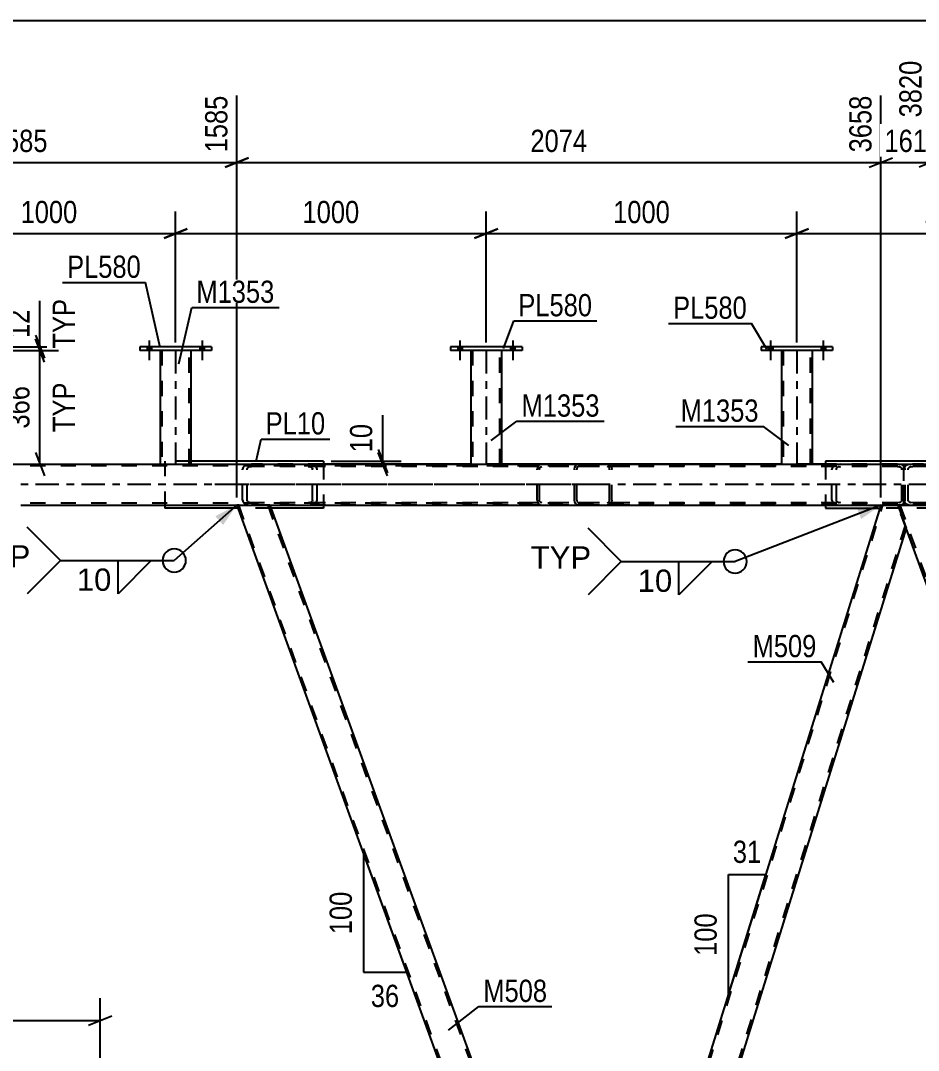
# Model space of a CAD drawing. Header units: millimetres. Extents: x -808 to 381, y -747 to 94.
# Drawn here: x -744.3 to -628.6, y -628.9 to -496.3 of the extents above; entities that cross this region are included whole.
import ezdxf

# ---------------------------------------------------------------- set-up
doc = ezdxf.new("R2010")
doc.units = ezdxf.units.MM
doc.linetypes.add('DXK_LINE_DOT2', pattern=[3.9198, 1.9599, -1.9599])
doc.linetypes.add('DXK_LINE_DOT3', pattern=[5.9187, 2.979, -0.9799, 0.9799, -0.9799])
doc.styles.add('Arial', font='arial.ttf', dxfattribs={"height": 0.2})
doc.styles.add('Arial Narrow', font='ARIALN.TTF', dxfattribs={"height": 0.2})

# ---------------------------------------------------------------- blocks, each defined once
blk = doc.blocks.new('Part-232923327-77260 - 77190')
at = {"color": 2, "linetype": 'Continuous'}
for p, q in [((-633.48, -558.7), (-669.79, -675.17)), ((-631.3, -558.7), (-630.22, -561.67)), ((-630.22, -561.67), (-666.61, -678.42)), ((-668.6, -678.42), (-669.79, -675.17))]:
    blk.add_line(p, q, dxfattribs=at)
at = {"color": 7, "linetype": 'DXK_LINE_DOT2'}
for p, q in [((-669.65, -675.54), (-633.23, -558.7)), ((-633.48, -558.7), (-631.3, -558.7)), ((-630.35, -561.3), (-666.86, -678.42)), ((-666.61, -678.42), (-668.6, -678.42))]:
    blk.add_line(p, q, dxfattribs=at)
blk = doc.blocks.new('Part-232923327-77270 - 77190')
at = {"color": 7, "linetype": 'DXK_LINE_DOT2'}
for p, q in [((-674.24, -553.42), (-680.07, -553.42)), ((-674.24, -553.74), (-680.07, -553.74)), ((-677.69, -553.82), (-677.74, -554.06)), ((-677.74, -558.06), (-677.74, -554.06)), ((-677.57, -553.61), (-677.69, -553.82)), ((-677.38, -553.47), (-677.57, -553.61)), ((-677.45, -554.06), (-677.42, -553.94)), ((-677.45, -558.06), (-677.45, -554.06)), ((-677.42, -553.94), (-677.36, -553.83)), ((-677.15, -553.42), (-677.38, -553.47)), ((-677.36, -553.83), (-677.27, -553.76)), ((-677.27, -553.76), (-677.15, -553.74)), ((-677.74, -558.06), (-677.69, -558.31)), ((-677.42, -558.18), (-677.45, -558.06)), ((-674.24, -558.38), (-680.07, -558.38)), ((-674.24, -558.7), (-680.07, -558.7)), ((-677.69, -558.31), (-677.57, -558.51)), ((-677.57, -558.51), (-677.38, -558.65)), ((-677.36, -558.29), (-677.42, -558.18)), ((-677.38, -558.65), (-677.15, -558.7)), ((-677.27, -558.36), (-677.36, -558.29)), ((-677.15, -558.38), (-677.27, -558.36))]:
    blk.add_line(p, q, dxfattribs=at)
blk = doc.blocks.new('Part-232923327-142701 - 77190')
at = {"color": 2, "linetype": 'Continuous'}
for p, q in [((-719.69, -538.3), (-728.89, -538.3)), ((-728.89, -538.3), (-728.89, -538.78)), ((-719.69, -538.78), (-728.89, -538.78)), ((-719.69, -538.3), (-719.69, -538.78))]:
    blk.add_line(p, q, dxfattribs=at)
blk = doc.blocks.new('Part-232923327-77209 - 77190')
at = {"color": 7, "linetype": 'DXK_LINE_DOT2'}
for p, q in [((-630.46, -553.82), (-630.55, -554.06)), ((-630.55, -558.06), (-630.55, -554.06)), ((-629.97, -554.06), (-629.92, -553.94)), ((-629.97, -558.06), (-629.97, -554.06)), ((-629.41, -553.42), (-629.83, -553.47)), ((-629.61, -553.76), (-629.38, -553.74)), ((-629.38, -553.42), (-629.41, -553.42)), ((-620.14, -553.42), (-629.38, -553.42)), ((-580.66, -553.74), (-629.38, -553.74)), ((-621.74, -553.46), (-622.1, -553.42)), ((-622.1, -553.74), (-621.88, -553.76)), ((-621.66, -553.47), (-621.74, -553.46)), ((-621.57, -553.94), (-621.52, -554.06)), ((-621.52, -558.06), (-621.52, -554.06)), ((-620.94, -554.06), (-621.03, -553.82)), ((-620.94, -558.06), (-620.94, -554.06)), ((-602.29, -553.42), (-606.29, -553.42)), ((-580.66, -553.42), (-587.22, -553.42)), ((-630.55, -558.06), (-630.46, -558.31)), ((-629.92, -558.18), (-629.97, -558.06)), ((-621.52, -558.06), (-621.57, -558.18)), ((-621.03, -558.31), (-620.94, -558.06)), ((-629.83, -558.65), (-629.38, -558.7)), ((-629.38, -558.38), (-629.61, -558.36)), ((-580.66, -558.38), (-629.38, -558.38)), ((-580.66, -558.7), (-629.38, -558.7)), ((-621.88, -558.36), (-622.1, -558.38)), ((-622.1, -558.7), (-621.66, -558.65))]:
    blk.add_line(p, q, dxfattribs=at)
at = {"color": 2, "linetype": 'Continuous'}
for p, q in [((-606.29, -553.42), (-620.14, -553.42)), ((-587.22, -553.42), (-602.29, -553.42))]:
    blk.add_line(p, q, dxfattribs=at)
at = {"color": 7, "linetype": 'DXK_LINE_DOT2'}
for centre, radius, start, end in [((-629.65, -554.54), 1.09, 99.5182, 138.0637), ((-629.52, -554.3), 0.545, 99.5182, 138.0637), ((-621.97, -554.3), 0.545, 41.9363, 80.4819), ((-621.84, -554.54), 1.09, 41.9363, 80.4819), ((-629.65, -557.58), 1.09, 221.9363, 260.4819), ((-629.52, -557.82), 0.545, 221.9363, 260.4819), ((-621.97, -557.82), 0.545, 279.5182, 318.0637), ((-621.84, -557.58), 1.09, 279.5182, 318.0637)]:
    blk.add_arc(centre, radius, start, end, dxfattribs=at)
blk = doc.blocks.new('Part-232923327-77211 - 77190')
at = {"color": 7, "linetype": 'DXK_LINE_DOT2'}
for p, q in [((-715.59, -553.82), (-715.68, -554.06)), ((-715.68, -558.06), (-715.68, -554.06)), ((-715.1, -554.06), (-715.06, -553.94)), ((-715.1, -558.06), (-715.1, -554.06)), ((-714.54, -553.42), (-714.96, -553.47)), ((-714.74, -553.76), (-714.52, -553.74)), ((-714.52, -553.42), (-714.54, -553.42)), ((-705.27, -553.42), (-714.52, -553.42)), ((-665.8, -553.74), (-714.52, -553.74)), ((-706.88, -553.46), (-707.24, -553.42)), ((-707.24, -553.74), (-707.02, -553.76)), ((-706.79, -553.47), (-706.88, -553.46)), ((-706.7, -553.94), (-706.66, -554.06)), ((-706.66, -558.06), (-706.66, -554.06)), ((-706.07, -554.06), (-706.16, -553.82)), ((-706.07, -558.06), (-706.07, -554.06)), ((-682.29, -553.42), (-686.29, -553.42)), ((-665.8, -553.42), (-672.35, -553.42)), ((-715.68, -558.06), (-715.59, -558.31)), ((-715.06, -558.18), (-715.1, -558.06)), ((-706.66, -558.06), (-706.7, -558.18)), ((-706.16, -558.31), (-706.07, -558.06)), ((-714.96, -558.65), (-714.52, -558.7)), ((-714.52, -558.38), (-714.74, -558.36)), ((-665.8, -558.38), (-714.52, -558.38)), ((-665.8, -558.7), (-714.52, -558.7)), ((-707.02, -558.36), (-707.24, -558.38)), ((-707.24, -558.7), (-706.79, -558.65))]:
    blk.add_line(p, q, dxfattribs=at)
at = {"color": 2, "linetype": 'Continuous'}
for p, q in [((-686.29, -553.42), (-705.27, -553.42)), ((-672.35, -553.42), (-682.29, -553.42))]:
    blk.add_line(p, q, dxfattribs=at)
at = {"color": 7, "linetype": 'DXK_LINE_DOT3'}
blk.add_line((-669.44, -556.06), (-719.23, -556.06), dxfattribs=at)
at = {"color": 7, "linetype": 'DXK_LINE_DOT2'}
for centre, radius, start, end in [((-714.78, -554.54), 1.09, 99.5182, 138.0637), ((-714.65, -554.3), 0.545, 99.5182, 138.0637), ((-707.11, -554.3), 0.545, 41.9363, 80.4819), ((-706.97, -554.54), 1.09, 41.9363, 80.4819), ((-714.78, -557.58), 1.09, 221.9363, 260.4819), ((-714.65, -557.82), 0.545, 221.9363, 260.4819), ((-707.11, -557.82), 0.545, 279.5182, 318.0637), ((-706.97, -557.58), 1.09, 279.5182, 318.0637)]:
    blk.add_arc(centre, radius, start, end, dxfattribs=at)
blk = doc.blocks.new('Part-232923327-77212 - 77190')
at = {"color": 7, "linetype": 'DXK_LINE_DOT2'}
for p, q in [((-672.93, -554.06), (-672.89, -553.82)), ((-672.93, -558.06), (-672.93, -554.06)), ((-672.89, -553.82), (-672.76, -553.61)), ((-672.76, -553.61), (-672.57, -553.47)), ((-672.62, -553.94), (-672.64, -554.06)), ((-672.64, -558.06), (-672.64, -554.06)), ((-672.56, -553.83), (-672.62, -553.94)), ((-672.36, -553.42), (-672.57, -553.47)), ((-672.46, -553.76), (-672.56, -553.83)), ((-672.35, -553.74), (-672.46, -553.76)), ((-631.35, -553.74), (-672.35, -553.74)), ((-668.71, -553.42), (-668.49, -553.47)), ((-668.6, -553.76), (-668.71, -553.74)), ((-668.51, -553.83), (-668.6, -553.76)), ((-668.44, -553.94), (-668.51, -553.83)), ((-668.49, -553.47), (-668.3, -553.61)), ((-668.42, -554.06), (-668.44, -553.94)), ((-668.42, -558.06), (-668.42, -554.06)), ((-668.3, -553.61), (-668.17, -553.82)), ((-668.17, -553.82), (-668.13, -554.06)), ((-668.13, -558.06), (-668.13, -554.06)), ((-642.29, -553.42), (-646.29, -553.42)), ((-631.35, -553.42), (-640.59, -553.42)), ((-639.7, -553.82), (-639.79, -554.06)), ((-639.79, -558.06), (-639.79, -554.06)), ((-639.21, -554.06), (-639.17, -553.94)), ((-639.21, -558.06), (-639.21, -554.06)), ((-638.65, -553.42), (-639.07, -553.47)), ((-638.85, -553.76), (-638.63, -553.74)), ((-638.63, -553.42), (-638.65, -553.42)), ((-630.99, -553.46), (-631.35, -553.42)), ((-631.35, -553.74), (-631.13, -553.76)), ((-630.9, -553.47), (-630.99, -553.46)), ((-630.55, -553.6), (-630.9, -553.47)), ((-630.81, -553.94), (-630.77, -554.06)), ((-630.77, -558.06), (-630.77, -554.06)), ((-630.55, -553.6), (-630.55, -558.52)), ((-630.54, -553.61), (-630.55, -553.6)), ((-630.41, -553.82), (-630.54, -553.61)), ((-630.37, -554.06), (-630.41, -553.82)), ((-630.37, -558.06), (-630.37, -554.06)), ((-672.89, -558.31), (-672.93, -558.06)), ((-672.64, -558.06), (-672.62, -558.18)), ((-668.44, -558.18), (-668.42, -558.06)), ((-668.13, -558.06), (-668.17, -558.31)), ((-639.79, -558.06), (-639.7, -558.31)), ((-639.17, -558.18), (-639.21, -558.06)), ((-630.77, -558.06), (-630.81, -558.18)), ((-630.41, -558.31), (-630.37, -558.06)), ((-672.76, -558.51), (-672.89, -558.31)), ((-672.57, -558.65), (-672.76, -558.51)), ((-672.62, -558.18), (-672.56, -558.29)), ((-672.35, -558.7), (-672.57, -558.65)), ((-672.56, -558.29), (-672.46, -558.36)), ((-672.46, -558.36), (-672.35, -558.38)), ((-631.35, -558.38), (-672.35, -558.38)), ((-631.35, -558.7), (-672.35, -558.7)), ((-668.71, -558.38), (-668.6, -558.36)), ((-668.49, -558.65), (-668.71, -558.7)), ((-668.6, -558.36), (-668.51, -558.29)), ((-668.51, -558.29), (-668.44, -558.18)), ((-668.3, -558.51), (-668.49, -558.65)), ((-668.17, -558.31), (-668.3, -558.51)), ((-639.07, -558.65), (-638.63, -558.7)), ((-638.63, -558.38), (-638.85, -558.36)), ((-631.13, -558.36), (-631.35, -558.38)), ((-631.35, -558.7), (-630.9, -558.65)), ((-630.9, -558.65), (-630.55, -558.52)), ((-630.55, -558.52), (-630.54, -558.51)), ((-630.54, -558.51), (-630.41, -558.31))]:
    blk.add_line(p, q, dxfattribs=at)
at = {"color": 2, "linetype": 'Continuous'}
for p, q in [((-672.35, -553.42), (-672.36, -553.42)), ((-646.29, -553.42), (-672.35, -553.42)), ((-640.59, -553.42), (-642.29, -553.42))]:
    blk.add_line(p, q, dxfattribs=at)
at = {"color": 7, "linetype": 'DXK_LINE_DOT2'}
for centre, radius, start, end in [((-638.89, -554.54), 1.09, 99.5182, 138.0637), ((-638.76, -554.3), 0.545, 99.5182, 138.0637), ((-631.22, -554.3), 0.545, 41.9363, 80.4819), ((-638.89, -557.58), 1.09, 221.9363, 260.4819), ((-638.76, -557.82), 0.545, 221.9363, 260.4819), ((-631.22, -557.82), 0.545, 279.5182, 318.0637)]:
    blk.add_arc(centre, radius, start, end, dxfattribs=at)
blk = doc.blocks.new('Part-232923327-77252 - 77190')
at = {"color": 7, "linetype": 'DXK_LINE_DOT2'}
for p, q in [((-627.04, -558.7), (-631.3, -558.7)), ((-630.22, -561.67), (-631.3, -558.7)), ((-631.04, -558.7), (-587.47, -678.42)), ((-583.72, -678.42), (-627.3, -558.7)), ((-583.47, -678.42), (-584.65, -675.17)), ((-587.73, -678.42), (-583.47, -678.42))]:
    blk.add_line(p, q, dxfattribs=at)
at = {"color": 2, "linetype": 'Continuous'}
for p, q in [((-584.65, -675.17), (-627.04, -558.7)), ((-587.73, -678.42), (-630.22, -561.67))]:
    blk.add_line(p, q, dxfattribs=at)
blk = doc.blocks.new('Part-232923327-77253 - 77190')
at = {"color": 2, "linetype": 'Continuous'}
for p, q in [((-716.43, -558.7), (-672.86, -678.42)), ((-712.18, -558.7), (-669.79, -675.17))]:
    blk.add_line(p, q, dxfattribs=at)
at = {"color": 7, "linetype": 'DXK_LINE_DOT2'}
for p, q in [((-712.18, -558.7), (-716.43, -558.7)), ((-672.6, -678.42), (-716.18, -558.7)), ((-712.43, -558.7), (-668.86, -678.42)), ((-669.79, -675.17), (-668.6, -678.42)), ((-668.6, -678.42), (-672.86, -678.42))]:
    blk.add_line(p, q, dxfattribs=at)
blk = doc.blocks.new('Bolt-232923327-142791 - 77190')
at = {"linetype": 'Continuous'}
for points in [[(-727.41, -538.3), (-727.97, -538.3), (-727.97, -538.78), (-727.41, -538.78)], [(-727.41, -538.3), (-727.97, -538.3), (-727.97, -538.78), (-727.41, -538.78)], [(-720.61, -538.3), (-721.17, -538.3), (-721.17, -538.78), (-720.61, -538.78)], [(-720.61, -538.3), (-721.17, -538.3), (-721.17, -538.78), (-720.61, -538.78)]]:
    blk.add_hatch(color=1, dxfattribs=at).paths.add_polyline_path(points)
at = {"color": 1, "linetype": 'Continuous'}
for p, q in [((-727.69, -537.5), (-727.69, -540.02)), ((-727.69, -537.5), (-727.69, -540.02)), ((-720.89, -537.5), (-720.89, -540.02)), ((-720.89, -537.5), (-720.89, -540.02)), ((-727.97, -538.3), (-727.97, -538.78)), ((-727.97, -538.3), (-727.97, -538.78)), ((-727.41, -538.3), (-727.41, -538.78)), ((-727.41, -538.3), (-727.41, -538.78)), ((-721.17, -538.3), (-721.17, -538.78)), ((-721.17, -538.3), (-721.17, -538.78)), ((-720.61, -538.3), (-720.61, -538.78)), ((-720.61, -538.3), (-720.61, -538.78))]:
    blk.add_line(p, q, dxfattribs=at)
blk = doc.blocks.new('Part-232923327-77292 - 77190')
at = {"color": 7, "linetype": 'DXK_LINE_DOT2'}
for p, q in [((-725.69, -553.02), (-725.69, -558.7)), ((-722.29, -553.02), (-725.69, -553.02)), ((-705.27, -553.42), (-705.27, -558.7)), ((-712.03, -559.1), (-716.29, -559.1))]:
    blk.add_line(p, q, dxfattribs=at)
at = {"color": 2, "linetype": 'Continuous'}
for p, q in [((-705.27, -553.02), (-722.29, -553.02)), ((-705.27, -553.02), (-705.27, -553.42)), ((-725.69, -558.7), (-725.69, -559.1)), ((-716.29, -559.1), (-725.69, -559.1)), ((-705.27, -559.1), (-712.03, -559.1)), ((-705.27, -558.7), (-705.27, -559.1))]:
    blk.add_line(p, q, dxfattribs=at)
blk = doc.blocks.new('Part-232923327-77293 - 77190')
at = {"color": 2, "linetype": 'Continuous'}
for p, q in [((-640.59, -553.02), (-640.59, -553.42)), ((-620.14, -553.02), (-640.59, -553.02)), ((-620.14, -553.02), (-620.14, -553.42)), ((-640.59, -558.7), (-640.59, -559.1)), ((-640.59, -559.1), (-633.61, -559.1)), ((-620.14, -559.1), (-626.9, -559.1)), ((-620.14, -558.7), (-620.14, -559.1))]:
    blk.add_line(p, q, dxfattribs=at)
at = {"color": 7, "linetype": 'DXK_LINE_DOT2'}
for p, q in [((-640.59, -553.42), (-640.59, -558.7)), ((-620.14, -553.42), (-620.14, -558.7)), ((-626.9, -559.1), (-633.61, -559.1))]:
    blk.add_line(p, q, dxfattribs=at)
blk = doc.blocks.new('Bolt-232923327-142795 - 77190')
at = {"linetype": 'Continuous'}
for points in [[(-647.41, -538.3), (-647.97, -538.3), (-647.97, -538.78), (-647.41, -538.78)], [(-647.41, -538.3), (-647.97, -538.3), (-647.97, -538.78), (-647.41, -538.78)], [(-640.61, -538.3), (-641.17, -538.3), (-641.17, -538.78), (-640.61, -538.78)], [(-640.61, -538.3), (-641.17, -538.3), (-641.17, -538.78), (-640.61, -538.78)]]:
    blk.add_hatch(color=1, dxfattribs=at).paths.add_polyline_path(points)
at = {"color": 1, "linetype": 'Continuous'}
for p, q in [((-647.69, -537.5), (-647.69, -540.02)), ((-647.69, -537.5), (-647.69, -540.02)), ((-640.89, -537.5), (-640.89, -540.02)), ((-640.89, -537.5), (-640.89, -540.02)), ((-647.97, -538.3), (-647.97, -538.78)), ((-647.97, -538.3), (-647.97, -538.78)), ((-647.41, -538.3), (-647.41, -538.78)), ((-647.41, -538.3), (-647.41, -538.78)), ((-641.17, -538.3), (-641.17, -538.78)), ((-641.17, -538.3), (-641.17, -538.78)), ((-640.61, -538.3), (-640.61, -538.78)), ((-640.61, -538.3), (-640.61, -538.78))]:
    blk.add_line(p, q, dxfattribs=at)
blk = doc.blocks.new('Part-232923327-77353 - 77190')
at = {"color": 2, "linetype": 'Continuous'}
for p, q in [((-744.21, -553.42), (-106.04, -553.42)), ((-744.21, -558.7), (-106.04, -558.7))]:
    blk.add_line(p, q, dxfattribs=at)
at = {"color": 7, "linetype": 'DXK_LINE_DOT2'}
for p, q in [((-106.04, -553.66), (-744.21, -553.66)), ((-106.04, -558.46), (-744.21, -558.46))]:
    blk.add_line(p, q, dxfattribs=at)
at = {"color": 7, "linetype": 'DXK_LINE_DOT3'}
blk.add_line((-106.04, -556.06), (-744.21, -556.06), dxfattribs=at)
blk = doc.blocks.new('Part-232923327-142700 - 77190')
at = {"color": 2, "linetype": 'Continuous'}
for p, q in [((-726.29, -538.78), (-726.29, -553.42)), ((-722.29, -553.42), (-722.29, -538.78))]:
    blk.add_line(p, q, dxfattribs=at)
at = {"color": 7, "linetype": 'DXK_LINE_DOT2'}
for p, q in [((-722.29, -538.78), (-726.29, -538.78)), ((-726.05, -538.78), (-726.05, -553.42)), ((-722.53, -553.42), (-722.53, -538.78)), ((-726.29, -553.42), (-722.29, -553.42))]:
    blk.add_line(p, q, dxfattribs=at)
at = {"color": 7, "linetype": 'DXK_LINE_DOT3'}
blk.add_line((-724.29, -538.78), (-724.29, -553.42), dxfattribs=at)
blk = doc.blocks.new('Part-232923327-142704 - 77190')
at = {"color": 2, "linetype": 'Continuous'}
for p, q in [((-686.29, -538.78), (-686.29, -553.42)), ((-682.29, -553.42), (-682.29, -538.78))]:
    blk.add_line(p, q, dxfattribs=at)
at = {"color": 7, "linetype": 'DXK_LINE_DOT2'}
for p, q in [((-682.29, -538.78), (-686.29, -538.78)), ((-686.05, -538.78), (-686.05, -553.42)), ((-682.53, -553.42), (-682.53, -538.78)), ((-686.29, -553.42), (-682.29, -553.42))]:
    blk.add_line(p, q, dxfattribs=at)
at = {"color": 7, "linetype": 'DXK_LINE_DOT3'}
blk.add_line((-684.29, -538.78), (-684.29, -553.42), dxfattribs=at)
blk = doc.blocks.new('Part-232923327-142705 - 77190')
at = {"color": 2, "linetype": 'Continuous'}
for p, q in [((-679.69, -538.3), (-688.89, -538.3)), ((-688.89, -538.3), (-688.89, -538.78)), ((-679.69, -538.78), (-688.89, -538.78)), ((-679.69, -538.3), (-679.69, -538.78))]:
    blk.add_line(p, q, dxfattribs=at)
blk = doc.blocks.new('Part-232923327-142708 - 77190')
at = {"color": 2, "linetype": 'Continuous'}
for p, q in [((-646.29, -538.78), (-646.29, -553.42)), ((-642.29, -553.42), (-642.29, -538.78))]:
    blk.add_line(p, q, dxfattribs=at)
at = {"color": 7, "linetype": 'DXK_LINE_DOT2'}
for p, q in [((-642.29, -538.78), (-646.29, -538.78)), ((-646.05, -538.78), (-646.05, -553.42)), ((-642.53, -553.42), (-642.53, -538.78)), ((-646.29, -553.42), (-642.29, -553.42))]:
    blk.add_line(p, q, dxfattribs=at)
at = {"color": 7, "linetype": 'DXK_LINE_DOT3'}
blk.add_line((-644.29, -538.78), (-644.29, -553.42), dxfattribs=at)
blk = doc.blocks.new('Part-232923327-142709 - 77190')
at = {"color": 2, "linetype": 'Continuous'}
for p, q in [((-639.69, -538.3), (-648.89, -538.3)), ((-648.89, -538.3), (-648.89, -538.78)), ((-639.69, -538.78), (-648.89, -538.78)), ((-639.69, -538.3), (-639.69, -538.78))]:
    blk.add_line(p, q, dxfattribs=at)
blk = doc.blocks.new('Bolt-232923327-142793 - 77190')
at = {"linetype": 'Continuous'}
for points in [[(-687.41, -538.3), (-687.97, -538.3), (-687.97, -538.78), (-687.41, -538.78)], [(-687.41, -538.3), (-687.97, -538.3), (-687.97, -538.78), (-687.41, -538.78)], [(-680.61, -538.3), (-681.17, -538.3), (-681.17, -538.78), (-680.61, -538.78)], [(-680.61, -538.3), (-681.17, -538.3), (-681.17, -538.78), (-680.61, -538.78)]]:
    blk.add_hatch(color=1, dxfattribs=at).paths.add_polyline_path(points)
at = {"color": 1, "linetype": 'Continuous'}
for p, q in [((-687.69, -537.5), (-687.69, -540.02)), ((-687.69, -537.5), (-687.69, -540.02)), ((-680.89, -537.5), (-680.89, -540.02)), ((-680.89, -537.5), (-680.89, -540.02)), ((-687.97, -538.3), (-687.97, -538.78)), ((-687.97, -538.3), (-687.97, -538.78)), ((-687.41, -538.3), (-687.41, -538.78)), ((-687.41, -538.3), (-687.41, -538.78)), ((-681.17, -538.3), (-681.17, -538.78)), ((-681.17, -538.3), (-681.17, -538.78)), ((-680.61, -538.3), (-680.61, -538.78)), ((-680.61, -538.3), (-680.61, -538.78))]:
    blk.add_line(p, q, dxfattribs=at)
blk = doc.blocks.new('StraightDimension-232923327-158931 - 77190')
at = {"color": 7, "linetype": 'Continuous'}
for p, q in [((-644.29, -537.78), (-644.29, -520.9)), ((-604.29, -537.78), (-604.29, -520.9)), ((-642.79, -523.15), (-645.79, -524.35)), ((-605.79, -524.35), (-602.79, -523.15)), ((-644.29, -523.75), (-604.29, -523.75))]:
    blk.add_line(p, q, dxfattribs=at)
at = {"color": 0}
blk.add_wipeout([(-620.04, -523), (-620.04, -518.8), (-628.55, -518.8), (-628.55, -523)], dxfattribs=at)
at = {"color": 3, "style": 'Arial Narrow'}
blk.add_text('1000', height=2.863, dxfattribs=at).set_placement((-627.95, -522.4))
blk = doc.blocks.new('StraightDimension-232923327-108410 - 77190')
at = {"color": 7, "linetype": 'Continuous'}
for p, q in [((-790.05, -557.56), (-791.25, -554.56)), ((-774.08, -556.06), (-793.5, -556.06)), ((-790.65, -681.42), (-790.65, -556.06)), ((-791.25, -679.92), (-790.05, -682.92)), ((-735.81, -681.42), (-793.5, -681.42))]:
    blk.add_line(p, q, dxfattribs=at)
at = {"color": 0}
blk.add_wipeout([(-791.4, -614.49), (-795.6, -614.49), (-795.6, -623), (-791.4, -623)], dxfattribs=at)
at = {"color": 3, "style": 'Arial Narrow'}
blk.add_text('3134', height=2.863, rotation=90.0002, dxfattribs=at).set_placement((-792, -622.4))
blk = doc.blocks.new('AngleDimension-232923327-141992 - 77190')
at = {"color": 7, "linetype": 'Continuous'}
for p, q in [((-700.1, -603.58), (-694.56, -618.8)), ((-700.1, -603.58), (-700.1, -618.8)), ((-700.1, -618.8), (-694.56, -618.8)), ((-694.93, -617.78), (-694.56, -618.8))]:
    blk.add_line(p, q, dxfattribs=at)
at = {"color": 0}
for points in [[(-701, -607.85), (-705.2, -607.85), (-705.2, -614.53), (-701, -614.53)], [(-694.9, -623.9), (-694.9, -619.7), (-699.76, -619.7), (-699.76, -623.9)]]:
    blk.add_wipeout(points, dxfattribs=at)
at = {"color": 3, "style": 'Arial Narrow'}
blk.add_text('100', height=2.863, rotation=90.0002, dxfattribs=at).set_placement((-701.6, -613.93))
blk.add_text('36', height=2.863, dxfattribs=at).set_placement((-699.16, -623.3))
blk = doc.blocks.new('StraightDimension-232923327-158934 - 77190')
at = {"color": 7, "linetype": 'Continuous'}
for p, q in [((-756.91, -537.78), (-756.91, -520.9)), ((-724.29, -537.78), (-724.29, -520.9)), ((-755.41, -523.15), (-758.41, -524.35)), ((-725.79, -524.35), (-722.79, -523.15)), ((-756.91, -523.75), (-724.29, -523.75))]:
    blk.add_line(p, q, dxfattribs=at)
at = {"color": 0}
blk.add_wipeout([(-736.34, -523), (-736.34, -518.8), (-744.86, -518.8), (-744.86, -523)], dxfattribs=at)
at = {"color": 3, "style": 'Arial Narrow'}
blk.add_text('1000', height=2.863, dxfattribs=at).set_placement((-744.26, -522.4))
blk = doc.blocks.new('StraightDimension-232923327-124413 - 77190')
at = {"color": 7, "linetype": 'Continuous'}
for p, q in [((-716.43, -557.7), (-716.43, -505.98)), ((-772.44, -548.56), (-772.44, -511.46)), ((-770.94, -513.99), (-773.94, -515.19)), ((-717.93, -515.19), (-714.93, -513.99)), ((-772.44, -514.59), (-716.43, -514.59))]:
    blk.add_line(p, q, dxfattribs=at)
at = {"color": 0}
blk.add_wipeout([(-740.18, -513.84), (-740.18, -509.64), (-748.69, -509.64), (-748.69, -513.84)], dxfattribs=at)
at = {"color": 3, "style": 'Arial Narrow'}
blk.add_text('1585', height=2.863, dxfattribs=at).set_placement((-748.09, -513.24))
at = {"color": 0, "linetype": 'Continuous'}
for points in [[(-717.03, -505.38), (-721.23, -505.38), (-721.23, -513.89), (-717.03, -513.89)], [(-773.04, -510.86), (-777.24, -510.86), (-777.24, -513.89), (-773.04, -513.89)]]:
    blk.add_wipeout(points, dxfattribs=at)
at = {"color": 3, "linetype": 'Continuous', "style": 'Arial Narrow'}
for s, height, p in [('1585', 2.863, (-717.63, -513.29)), ('0', 2.86, (-773.64, -513.29))]:
    blk.add_text(s, height=height, rotation=90.0002, dxfattribs=at).set_placement(p)
blk = doc.blocks.new('StraightDimension-232923327-124412 - 77190')
at = {"color": 7, "linetype": 'Continuous'}
for p, q in [((-716.43, -557.7), (-716.43, -505.98)), ((-633.48, -557.7), (-633.48, -505.98)), ((-714.93, -513.99), (-717.93, -515.19)), ((-634.98, -515.19), (-631.98, -513.99)), ((-716.43, -514.59), (-633.48, -514.59))]:
    blk.add_line(p, q, dxfattribs=at)
at = {"color": 0}
blk.add_wipeout([(-670.7, -513.84), (-670.7, -509.64), (-679.21, -509.64), (-679.21, -513.84)], dxfattribs=at)
at = {"color": 3, "style": 'Arial Narrow'}
blk.add_text('2074', height=2.863, dxfattribs=at).set_placement((-678.61, -513.24))
at = {"color": 0, "linetype": 'Continuous'}
blk.add_wipeout([(-634.08, -505.38), (-638.28, -505.38), (-638.28, -513.89), (-634.08, -513.89)], dxfattribs=at)
at = {"color": 3, "linetype": 'Continuous', "style": 'Arial Narrow'}
blk.add_text('3658', height=2.863, rotation=90.0002, dxfattribs=at).set_placement((-634.68, -513.29))
blk = doc.blocks.new('StraightDimension-232923327-158932 - 77190')
at = {"color": 7, "linetype": 'Continuous'}
for p, q in [((-684.29, -537.78), (-684.29, -520.9)), ((-644.29, -537.78), (-644.29, -520.9)), ((-682.79, -523.15), (-685.79, -524.35)), ((-645.79, -524.35), (-642.79, -523.15)), ((-684.29, -523.75), (-644.29, -523.75))]:
    blk.add_line(p, q, dxfattribs=at)
at = {"color": 0}
blk.add_wipeout([(-660.04, -523), (-660.04, -518.8), (-668.55, -518.8), (-668.55, -523)], dxfattribs=at)
at = {"color": 3, "style": 'Arial Narrow'}
blk.add_text('1000', height=2.863, dxfattribs=at).set_placement((-667.95, -522.4))
blk = doc.blocks.new('StraightDimension-232923327-100186 - 77190')
at = {"color": 7, "linetype": 'Continuous'}
for p, q in [((-772.44, -559.7), (-772.44, -627.42)), ((-734.01, -677.42), (-734.01, -622.17)), ((-770.94, -624.42), (-773.94, -625.62)), ((-772.44, -625.02), (-734.01, -625.02)), ((-735.51, -625.62), (-732.51, -624.42))]:
    blk.add_line(p, q, dxfattribs=at)
at = {"color": 0}
blk.add_wipeout([(-748.97, -624.27), (-748.97, -620.07), (-757.48, -620.07), (-757.48, -624.27)], dxfattribs=at)
at = {"color": 3, "style": 'Arial Narrow'}
blk.add_text('1145', height=2.863, dxfattribs=at).set_placement((-756.88, -623.67))
blk = doc.blocks.new('StraightDimension-232923327-124411 - 77190')
at = {"color": 7, "linetype": 'Continuous'}
for p, q in [((-627.04, -557.7), (-627.04, -501.48)), ((-633.48, -557.7), (-633.48, -505.98)), ((-634.98, -515.19), (-631.98, -513.99)), ((-625.54, -513.99), (-628.54, -515.19)), ((-633.48, -514.59), (-627.04, -514.59))]:
    blk.add_line(p, q, dxfattribs=at)
at = {"color": 0}
blk.add_wipeout([(-626.92, -513.84), (-626.92, -509.64), (-633.61, -509.64), (-633.61, -513.84)], dxfattribs=at)
at = {"color": 3, "style": 'Arial Narrow'}
blk.add_text('161', height=2.863, dxfattribs=at).set_placement((-633.01, -513.24))
at = {"color": 0, "linetype": 'Continuous'}
blk.add_wipeout([(-627.64, -500.88), (-631.84, -500.88), (-631.84, -509.39), (-627.64, -509.39)], dxfattribs=at)
at = {"color": 3, "linetype": 'Continuous', "style": 'Arial Narrow'}
blk.add_text('3820', height=2.863, rotation=90.0002, dxfattribs=at).set_placement((-628.24, -508.79))
blk = doc.blocks.new('StraightDimension-232923327-125119 - 77190')
at = {"color": 7, "linetype": 'Continuous'}
blk.add_line((-772.44, -496.33), (-106.04, -496.33), dxfattribs=at)
blk = doc.blocks.new('AngleDimension-232923327-142006 - 77190')
at = {"color": 7, "linetype": 'Continuous'}
for p, q in [((-653.12, -606.25), (-648.3, -606.25)), ((-653.12, -621.71), (-648.3, -606.25)), ((-653.12, -621.71), (-653.12, -606.25)), ((-648.38, -606.49), (-648.3, -606.25))]:
    blk.add_line(p, q, dxfattribs=at)
at = {"color": 0}
for points in [[(-648.29, -605.35), (-648.29, -601.15), (-653.14, -601.15), (-653.14, -605.35)], [(-654.02, -610.64), (-658.22, -610.64), (-658.22, -617.32), (-654.02, -617.32)]]:
    blk.add_wipeout(points, dxfattribs=at)
at = {"color": 3, "style": 'Arial Narrow'}
blk.add_text('31', height=2.863, dxfattribs=at).set_placement((-652.54, -604.75))
blk.add_text('100', height=2.863, rotation=90.0002, dxfattribs=at).set_placement((-654.62, -616.72))
blk = doc.blocks.new('StraightDimension-232923327-158933 - 77190')
at = {"color": 7, "linetype": 'Continuous'}
for p, q in [((-724.29, -537.78), (-724.29, -520.9)), ((-684.29, -537.78), (-684.29, -520.9)), ((-722.79, -523.15), (-725.79, -524.35)), ((-685.79, -524.35), (-682.79, -523.15)), ((-724.29, -523.75), (-684.29, -523.75))]:
    blk.add_line(p, q, dxfattribs=at)
at = {"color": 0}
blk.add_wipeout([(-700.04, -523), (-700.04, -518.8), (-708.55, -518.8), (-708.55, -523)], dxfattribs=at)
at = {"color": 3, "style": 'Arial Narrow'}
blk.add_text('1000', height=2.863, dxfattribs=at).set_placement((-707.95, -522.4))
blk = doc.blocks.new('StraightDimension-232923327-159075 - 77190')
at = {"color": 7, "linetype": 'Continuous'}
for p, q in [((-741.76, -538.3), (-741.76, -532.39)), ((-741.76, -538.3), (-741.76, -532.39)), ((-742.36, -536.8), (-741.16, -539.8)), ((-741.16, -540.28), (-742.36, -537.28)), ((-751.31, -538.3), (-739.36, -538.3)), ((-751.31, -538.78), (-739.36, -538.78)), ((-741.76, -538.78), (-741.76, -538.3))]:
    blk.add_line(p, q, dxfattribs=at)
at = {"color": 0, "linetype": 'Continuous'}
blk.add_wipeout([(-736.66, -531.55), (-740.86, -531.55), (-740.86, -539.14), (-736.66, -539.14)], dxfattribs=at)
at = {"color": 0}
blk.add_wipeout([(-742.51, -532.92), (-746.71, -532.92), (-746.71, -537.78), (-742.51, -537.78)], dxfattribs=at)
at = {"color": 3, "linetype": 'Continuous', "style": 'Arial Narrow'}
blk.add_text('TYP', height=2.863, rotation=90.0002, dxfattribs=at).set_placement((-737.26, -538.54))
at = {"color": 3, "style": 'Arial Narrow'}
blk.add_text('12', height=2.863, rotation=90.0002, dxfattribs=at).set_placement((-743.11, -537.18))
blk = doc.blocks.new('StraightDimension-232923327-159076 - 77190')
at = {"color": 7, "linetype": 'Continuous'}
for p, q in [((-741.16, -540.28), (-742.36, -537.28)), ((-751.31, -538.78), (-739.36, -538.78)), ((-741.76, -553.42), (-741.76, -538.78)), ((-742.36, -551.92), (-741.16, -554.92)), ((-753.91, -553.42), (-739.36, -553.42))]:
    blk.add_line(p, q, dxfattribs=at)
at = {"color": 0}
blk.add_wipeout([(-742.51, -542.76), (-746.71, -542.76), (-746.71, -549.44), (-742.51, -549.44)], dxfattribs=at)
at = {"color": 0, "linetype": 'Continuous'}
blk.add_wipeout([(-736.66, -542.31), (-740.86, -542.31), (-740.86, -549.9), (-736.66, -549.9)], dxfattribs=at)
at = {"color": 3, "linetype": 'Continuous', "style": 'Arial Narrow'}
blk.add_text('TYP', height=2.863, rotation=90.0002, dxfattribs=at).set_placement((-737.26, -549.3))
at = {"color": 3, "style": 'Arial Narrow'}
blk.add_text('366', height=2.863, rotation=90.0002, dxfattribs=at).set_placement((-743.11, -548.84))
blk = doc.blocks.new('StraightDimension-232923327-159108 - 77190')
at = {"color": 7, "linetype": 'Continuous'}
for p, q in [((-697.63, -553.02), (-697.63, -547.11)), ((-697.63, -553.02), (-697.63, -547.11)), ((-698.23, -551.52), (-697.03, -554.52)), ((-697.03, -554.92), (-698.23, -551.92)), ((-704.27, -553.02), (-695.23, -553.02)), ((-704.27, -553.42), (-695.23, -553.42)), ((-697.63, -553.42), (-697.63, -553.02))]:
    blk.add_line(p, q, dxfattribs=at)
at = {"color": 0}
blk.add_wipeout([(-698.38, -547.64), (-702.58, -547.64), (-702.58, -552.5), (-698.38, -552.5)], dxfattribs=at)
at = {"color": 3, "style": 'Arial Narrow'}
blk.add_text('10', height=2.863, rotation=90.0002, dxfattribs=at).set_placement((-698.98, -551.9))
blk = doc.blocks.new('Mark-232923327-159182 - 77190')
at = {"color": 0}
blk.add_wipeout([(-669.69, -547.31), (-669.69, -544.31), (-679.74, -544.31), (-679.74, -547.31)], dxfattribs=at)
blk.add_wipeout([(-669.69, -547.31), (-669.69, -544.31), (-679.74, -544.31), (-679.74, -547.31)], dxfattribs=at)
at = {"color": 30, "linetype": 'Continuous'}
for p, q in [((-683.64, -550.39), (-680.34, -547.91)), ((-680.34, -547.91), (-669.09, -547.91))]:
    blk.add_line(p, q, dxfattribs=at)
at = {"color": 3, "style": 'Arial Narrow'}
blk.add_text('M1353', height=2.863, dxfattribs=at).set_placement((-679.74, -547.31))
blk = doc.blocks.new('Mark-232923327-159176 - 77190')
at = {"color": 0}
blk.add_wipeout([(-711.57, -532.66), (-711.57, -529.66), (-721.62, -529.66), (-721.62, -532.66)], dxfattribs=at)
blk.add_wipeout([(-711.57, -532.66), (-711.57, -529.66), (-721.62, -529.66), (-721.62, -532.66)], dxfattribs=at)
at = {"color": 30, "linetype": 'Continuous'}
for p, q in [((-723.89, -540.5), (-722.22, -533.26)), ((-722.22, -533.26), (-710.97, -533.26))]:
    blk.add_line(p, q, dxfattribs=at)
at = {"color": 3, "style": 'Arial Narrow'}
blk.add_text('M1353', height=2.863, dxfattribs=at).set_placement((-721.62, -532.66))
blk = doc.blocks.new('Mark-232923327-159188 - 77190')
at = {"color": 0}
blk.add_wipeout([(-649.21, -547.96), (-649.21, -544.96), (-659.26, -544.96), (-659.26, -547.96)], dxfattribs=at)
blk.add_wipeout([(-649.21, -547.96), (-649.21, -544.96), (-659.26, -544.96), (-659.26, -547.96)], dxfattribs=at)
at = {"color": 30, "linetype": 'Continuous'}
for p in [(-659.86, -548.56), (-645.35, -551.02)]:
    blk.add_line(p, (-648.61, -548.56), dxfattribs=at)
at = {"color": 3, "style": 'Arial Narrow'}
blk.add_text('M1353', height=2.863, dxfattribs=at).set_placement((-659.26, -547.96))
blk = doc.blocks.new('Mark-232923327-99986 - 77190')
at = {"color": 0}
blk.add_wipeout([(-676.44, -622.65), (-676.44, -619.65), (-684.67, -619.65), (-684.67, -622.65)], dxfattribs=at)
blk.add_wipeout([(-676.44, -622.65), (-676.44, -619.65), (-684.67, -619.65), (-684.67, -622.65)], dxfattribs=at)
at = {"color": 30, "linetype": 'Continuous'}
for p, q in [((-689.16, -626.29), (-685.27, -623.25)), ((-685.27, -623.25), (-675.84, -623.25))]:
    blk.add_line(p, q, dxfattribs=at)
at = {"color": 3, "style": 'Arial Narrow'}
blk.add_text('M508', height=2.863, dxfattribs=at).set_placement((-684.67, -622.65))
blk = doc.blocks.new('Mark-232923327-100004 - 77190')
at = {"color": 0}
blk.add_wipeout([(-641.77, -578.27), (-641.77, -575.27), (-649.99, -575.27), (-649.99, -578.27)], dxfattribs=at)
blk.add_wipeout([(-641.77, -578.27), (-641.77, -575.27), (-649.99, -575.27), (-649.99, -578.27)], dxfattribs=at)
at = {"color": 30, "linetype": 'Continuous'}
for p in [(-650.59, -578.87), (-639.54, -581.53)]:
    blk.add_line(p, (-641.17, -578.87), dxfattribs=at)
at = {"color": 3, "style": 'Arial Narrow'}
blk.add_text('M509', height=2.863, dxfattribs=at).set_placement((-649.99, -578.27))
blk = doc.blocks.new('WeldMark-232923327-105268 - 77190')
at = {"linetype": 'Continuous'}
blk.add_hatch(color=30, dxfattribs=at).paths.add_polyline_path([(-719.18, -560.13), (-716.43, -558.7), (-718.18, -561.25)])
at = {"color": 30, "linetype": 'Continuous'}
for p in [(-716.43, -558.7), (-739.12, -565.82)]:
    blk.add_line(p, (-724.47, -565.82), dxfattribs=at)
at = {"color": 3, "linetype": 'Continuous'}
for p, q in [((-739.12, -565.82), (-743.4, -561.54)), ((-739.12, -565.82), (-743.4, -570.11)), ((-731.71, -565.82), (-727.43, -565.82))]:
    blk.add_line(p, q, dxfattribs=at)
for start, end in [(90, 270), (270, 90)]:
    blk.add_arc((-724.47, -565.82), 1.5, start, end, dxfattribs=at)
at = {"color": 0}
blk.add_wipeout([(-732.37, -569.92), (-732.37, -566.52), (-737.22, -566.52), (-737.22, -569.92)], dxfattribs=at)
at = {"color": 3, "linetype": 'Continuous'}
for p, q in [((-727.43, -565.82), (-731.71, -570.11)), ((-731.71, -570.11), (-731.71, -565.82))]:
    blk.add_line(p, q, dxfattribs=at)
at = {"color": 3, "style": 'Arial'}
blk.add_text('10', height=2.865, dxfattribs=at).set_placement((-737.02, -569.72))
at = {"color": 0, "linetype": 'Continuous'}
blk.add_wipeout([(-743.02, -566.72), (-743.02, -563.72), (-750.79, -563.72), (-750.79, -566.72)], dxfattribs=at)
blk.add_wipeout([(-743.02, -566.72), (-743.02, -563.72), (-750.79, -563.72), (-750.79, -566.72)], dxfattribs=at)
at = {"color": 3, "linetype": 'Continuous', "style": 'Arial'}
blk.add_text('TYP', height=2.865, dxfattribs=at).set_placement((-750.79, -566.72))
blk = doc.blocks.new('WeldMark-232923327-105274 - 77190')
at = {"linetype": 'Continuous'}
blk.add_hatch(color=30, dxfattribs=at).paths.add_polyline_path([(-636.55, -559.09), (-633.48, -558.7), (-636.01, -560.48)])
at = {"color": 30, "linetype": 'Continuous'}
for p in [(-633.48, -558.7), (-666.9, -565.96)]:
    blk.add_line(p, (-652.25, -565.96), dxfattribs=at)
at = {"color": 3, "linetype": 'Continuous'}
for p, q in [((-666.9, -565.96), (-671.19, -561.67)), ((-666.9, -565.96), (-671.19, -570.24)), ((-659.49, -565.96), (-655.21, -565.96))]:
    blk.add_line(p, q, dxfattribs=at)
for start, end in [(90, 270), (270, 90)]:
    blk.add_arc((-652.25, -565.96), 1.5, start, end, dxfattribs=at)
at = {"color": 0}
blk.add_wipeout([(-660.15, -570.06), (-660.15, -566.66), (-665, -566.66), (-665, -570.06)], dxfattribs=at)
at = {"color": 3, "linetype": 'Continuous'}
for p, q in [((-655.21, -565.96), (-659.49, -570.24)), ((-659.49, -570.24), (-659.49, -565.96))]:
    blk.add_line(p, q, dxfattribs=at)
at = {"color": 3, "style": 'Arial'}
blk.add_text('10', height=2.865, dxfattribs=at).set_placement((-664.8, -569.86))
at = {"color": 0, "linetype": 'Continuous'}
blk.add_wipeout([(-670.8, -566.86), (-670.8, -563.86), (-678.57, -563.86), (-678.57, -566.86)], dxfattribs=at)
blk.add_wipeout([(-670.8, -566.86), (-670.8, -563.86), (-678.57, -563.86), (-678.57, -566.86)], dxfattribs=at)
at = {"color": 3, "linetype": 'Continuous', "style": 'Arial'}
blk.add_text('TYP', height=2.865, dxfattribs=at).set_placement((-678.57, -566.86))
blk = doc.blocks.new('Mark-232923327-159168 - 77190')
at = {"color": 0}
blk.add_wipeout([(-705.03, -549.6), (-705.03, -546.6), (-712.7, -546.6), (-712.7, -549.6)], dxfattribs=at)
blk.add_wipeout([(-705.03, -549.6), (-705.03, -546.6), (-712.7, -546.6), (-712.7, -549.6)], dxfattribs=at)
at = {"color": 30, "linetype": 'Continuous'}
for p, q in [((-713.91, -553.02), (-713.3, -550.2)), ((-713.3, -550.2), (-704.43, -550.2))]:
    blk.add_line(p, q, dxfattribs=at)
at = {"color": 3, "style": 'Arial Narrow'}
blk.add_text('PL10', height=2.863, dxfattribs=at).set_placement((-712.7, -549.6))
blk = doc.blocks.new('Mark-232923327-159179 - 77190')
at = {"color": 0}
blk.add_wipeout([(-728.77, -529.44), (-728.77, -526.44), (-738.27, -526.44), (-738.27, -529.44)], dxfattribs=at)
blk.add_wipeout([(-728.77, -529.44), (-728.77, -526.44), (-738.27, -526.44), (-738.27, -529.44)], dxfattribs=at)
at = {"color": 30, "linetype": 'Continuous'}
for p in [(-738.87, -530.04), (-726.28, -538.41)]:
    blk.add_line(p, (-728.17, -530.04), dxfattribs=at)
at = {"color": 3, "style": 'Arial Narrow'}
blk.add_text('PL580', height=2.863, dxfattribs=at).set_placement((-738.27, -529.44))
blk = doc.blocks.new('Mark-232923327-159185 - 77190')
at = {"color": 0}
blk.add_wipeout([(-670.65, -534.39), (-670.65, -531.39), (-680.16, -531.39), (-680.16, -534.39)], dxfattribs=at)
blk.add_wipeout([(-670.65, -534.39), (-670.65, -531.39), (-680.16, -531.39), (-680.16, -534.39)], dxfattribs=at)
at = {"color": 30, "linetype": 'Continuous'}
for p, q in [((-682.06, -538.52), (-680.76, -534.99)), ((-680.76, -534.99), (-670.05, -534.99))]:
    blk.add_line(p, q, dxfattribs=at)
at = {"color": 3, "style": 'Arial Narrow'}
blk.add_text('PL580', height=2.863, dxfattribs=at).set_placement((-680.16, -534.39))
blk = doc.blocks.new('Mark-232923327-159191 - 77190')
at = {"color": 0}
blk.add_wipeout([(-650.73, -534.71), (-650.73, -531.71), (-660.23, -531.71), (-660.23, -534.71)], dxfattribs=at)
blk.add_wipeout([(-650.73, -534.71), (-650.73, -531.71), (-660.23, -531.71), (-660.23, -534.71)], dxfattribs=at)
at = {"color": 30, "linetype": 'Continuous'}
for p in [(-660.83, -535.31), (-648.17, -538.6)]:
    blk.add_line(p, (-650.13, -535.31), dxfattribs=at)
at = {"color": 3, "style": 'Arial Narrow'}
blk.add_text('PL580', height=2.863, dxfattribs=at).set_placement((-660.23, -534.71))

msp = doc.modelspace()

# ---------------------------------------------------------------- block references
for name in ['Bolt-232923327-142791 - 77190', 'Bolt-232923327-142793 - 77190', 'Bolt-232923327-142795 - 77190', 'Part-232923327-142701 - 77190', 'Part-232923327-142700 - 77190', 'Part-232923327-142705 - 77190', 'Part-232923327-142704 - 77190', 'Part-232923327-142709 - 77190', 'Part-232923327-142708 - 77190', 'Part-232923327-77353 - 77190', 'Part-232923327-77292 - 77190', 'Part-232923327-77211 - 77190', 'Part-232923327-77270 - 77190', 'Part-232923327-77212 - 77190', 'Part-232923327-77293 - 77190', 'Part-232923327-77209 - 77190', 'Part-232923327-77253 - 77190', 'Part-232923327-77260 - 77190', 'Part-232923327-77252 - 77190']:
    msp.add_blockref(name, (0, 0))

# ---------------------------------------------------------------- next in the draw order: block references
for name in ['StraightDimension-232923327-158934 - 77190', 'StraightDimension-232923327-158931 - 77190', 'StraightDimension-232923327-108410 - 77190', 'WeldMark-232923327-105274 - 77190', 'Mark-232923327-100004 - 77190', 'AngleDimension-232923327-142006 - 77190', 'AngleDimension-232923327-141992 - 77190', 'Mark-232923327-99986 - 77190']:
    msp.add_blockref(name, (0, 0))

# ---------------------------------------------------------------- next in the draw order: block references
for name in ['StraightDimension-232923327-124413 - 77190', 'StraightDimension-232923327-100186 - 77190']:
    msp.add_blockref(name, (0, 0))

# ---------------------------------------------------------------- next in the draw order: block references
for name in ['StraightDimension-232923327-124412 - 77190', 'WeldMark-232923327-105268 - 77190']:
    msp.add_blockref(name, (0, 0))

# ---------------------------------------------------------------- next in the draw order: block references
for name in ['StraightDimension-232923327-124411 - 77190', 'StraightDimension-232923327-158932 - 77190']:
    msp.add_blockref(name, (0, 0))

# ---------------------------------------------------------------- next in the draw order: block references
msp.add_blockref('StraightDimension-232923327-125119 - 77190', (0, 0))

# ---------------------------------------------------------------- next in the draw order: block references
for name in ['StraightDimension-232923327-158933 - 77190', 'StraightDimension-232923327-159075 - 77190', 'Mark-232923327-159185 - 77190', 'Mark-232923327-159191 - 77190', 'Mark-232923327-159182 - 77190', 'Mark-232923327-159188 - 77190', 'StraightDimension-232923327-159108 - 77190']:
    msp.add_blockref(name, (0, 0))

# ---------------------------------------------------------------- next in the draw order: block references
for name in ['Mark-232923327-159176 - 77190', 'StraightDimension-232923327-159076 - 77190', 'Mark-232923327-159168 - 77190']:
    msp.add_blockref(name, (0, 0))

# ---------------------------------------------------------------- next in the draw order: block references
msp.add_blockref('Mark-232923327-159179 - 77190', (0, 0))

doc.saveas('drawing.dxf')
